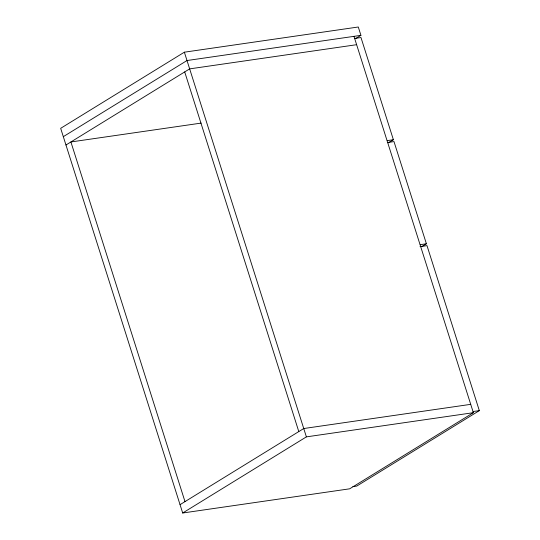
<?xml version="1.0" encoding="UTF-8"?>
<svg xmlns="http://www.w3.org/2000/svg" width="540" height="540" viewBox="0 0 540 540"><rect width="100%" height="100%" fill="white"/><g stroke="black" fill="none" stroke-linecap="round" stroke-linejoin="round"><path stroke-width="0.81" d="M355.934 38.421L360.936 35.343L358.29 27L184.363 52.191L60.669 128.324L182.696 513L349.67 488.815L473.364 412.688L353.983 36.349M63.315 136.661L187.009 60.534L360.936 35.343M65.961 145.004L189.655 68.877L356.63 44.692M388.375 142.817L393.397 139.732L360.976 37.537L354.794 38.428M422.098 246.422L426.404 243.776L393.984 141.581L387.801 142.479M180.05 504.657L303.743 428.531L470.718 404.345M182.696 513L306.389 436.874L473.364 412.688M420.032 246.638L426.992 245.632L479.331 410.63L356.738 486.081L352.87 486.641M201.15 123.1L70.909 141.959L184.997 501.613M387.214 140.623L393.397 139.732M420.214 244.674L426.404 243.776M473.141 411.521L479.331 410.63M184.363 52.191L306.389 436.874M184.707 71.921L298.796 431.575"/></g></svg>
